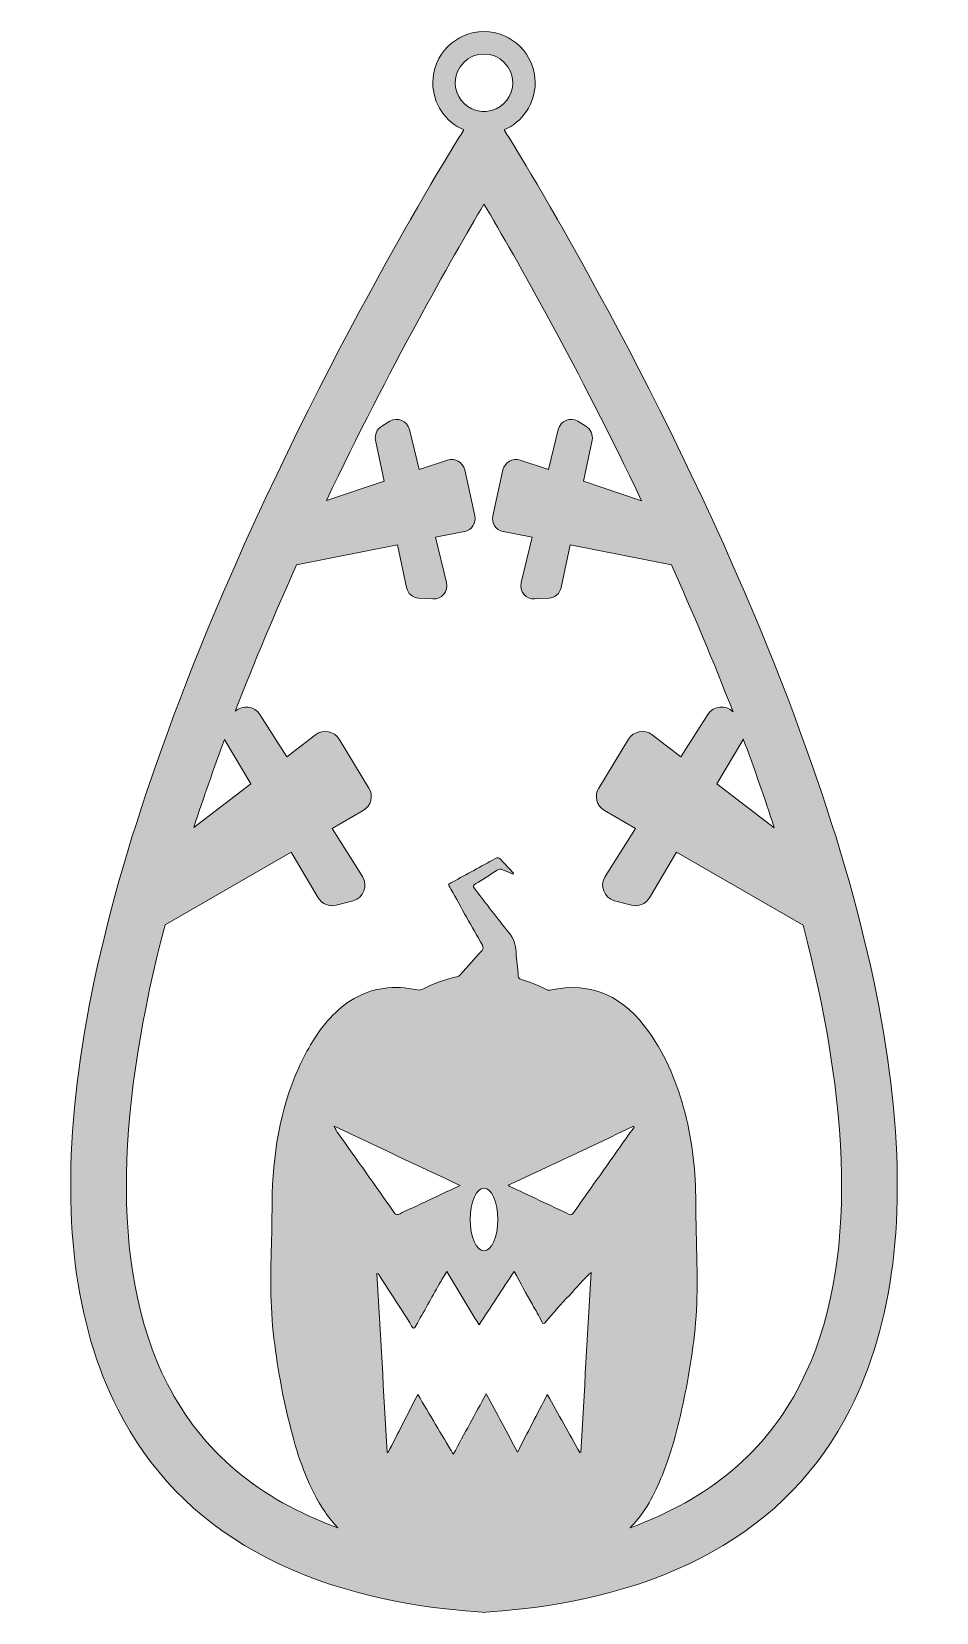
# Model space of a CAD drawing. Extents: x 719 to 2282, y -2865 to -134.
import ezdxf

# ---------------------------------------------------------------- set-up
doc = ezdxf.new("R2010")
doc.units = 0
doc.header["$MEASUREMENT"] = 0
doc.layers.add('Layer 1', color=7, linetype='Continuous')

msp = doc.modelspace()

# ---------------------------------------------------------------- hatches: boundary and pattern name
at = {"layer": 'Layer 1', "true_color": 0x6870b5}
h = msp.add_hatch(color=173, dxfattribs=at)
h.dxf.hatch_style = 2
edge = h.paths.add_edge_path()
edge.add_spline(control_points=[(1968.1, -1144.3), (1778.5, -691.7), (1543.5, -317.1), (1541.1, -313.4), (1541.1, -313.4), (1535.2, -304), (1535.2, -304), (1566.6, -290.4), (1588.8, -259.1), (1588.8, -222.6), (1588.8, -173.8), (1549.2, -134.2), (1500.4, -134.2), (1451.6, -134.2), (1412, -173.8), (1412, -222.6), (1412, -259.1), (1434.2, -290.4), (1465.6, -304), (1465.6, -304), (1459.7, -313.4), (1459.7, -313.4), (1457.4, -317.1), (1222.4, -691.7), (1032.8, -1144.3), (774.7, -1760.4), (719.2, -2221.4), (867.9, -2514.2), (975.3, -2725.6), (1187, -2843.7), (1497.1, -2865.1), (1497.1, -2865.1), (1500.4, -2865.3), (1500.4, -2865.3), (1500.4, -2865.3), (1503.8, -2865.1), (1503.8, -2865.1), (1813.8, -2843.7), (2025.6, -2725.6), (2132.9, -2514.2), (2281.7, -2221.4), (2226.2, -1760.4), (1968.1, -1144.3)], knot_values=[0, 0, 0, 0, 1, 1, 1, 2, 2, 2, 3, 3, 3, 4, 4, 4, 5, 5, 5, 6, 6, 6, 7, 7, 7, 8, 8, 8, 9, 9, 9, 10, 10, 10, 11, 11, 11, 12, 12, 12, 13, 13, 13, 14, 14, 14, 14], degree=3, periodic=1)
edge = h.paths.add_edge_path()
edge.add_spline(control_points=[(2001.8, -1509.6), (2001.8, -1509.6), (1902.4, -1434), (1902.4, -1434), (1902.4, -1434), (1947.3, -1358.1), (1947.3, -1358.1), (1947.7, -1357.5), (1947.9, -1356.8), (1948.2, -1356.2), (1967.1, -1406.9), (1985.1, -1458.2), (2001.8, -1509.6)], knot_values=[0, 0, 0, 0, 1, 1, 1, 2, 2, 2, 3, 3, 3, 4, 4, 4, 4], degree=3, periodic=1)
edge = h.paths.add_edge_path()
edge.add_spline(control_points=[(1450.8, -222.6), (1450.8, -195.2), (1473.1, -173), (1500.4, -173), (1527.8, -173), (1550.1, -195.2), (1550.1, -222.6), (1550.1, -245.3), (1534.9, -264.5), (1514, -270.3), (1509.6, -271.6), (1505.1, -272.3), (1500.4, -272.3), (1495.7, -272.3), (1491.2, -271.6), (1486.8, -270.3), (1466, -264.5), (1450.8, -245.3), (1450.8, -222.6)], knot_values=[0, 0, 0, 0, 1, 1, 1, 2, 2, 2, 3, 3, 3, 4, 4, 4, 5, 5, 5, 6, 6, 6, 6], degree=3, periodic=1)
edge = h.paths.add_edge_path()
edge.add_spline(control_points=[(1052.5, -1357), (1052.7, -1357.3), (1052.8, -1357.7), (1053, -1358.1), (1053, -1358.1), (1097.9, -1434), (1097.9, -1434), (1097.9, -1434), (999.3, -1509), (999.3, -1509), (1015.9, -1458), (1033.7, -1407.2), (1052.5, -1357)], knot_values=[0, 0, 0, 0, 1, 1, 1, 2, 2, 2, 3, 3, 3, 4, 4, 4, 4], degree=3, periodic=1)
edge = h.paths.add_edge_path()
edge.add_spline(control_points=[(1491.9, -2368.7), (1512.2, -2337.7), (1532, -2307.4), (1552.4, -2276.1), (1563.2, -2295.8), (1573.4, -2314.8), (1584.1, -2333.5), (1589.6, -2343.2), (1595.5, -2352.8), (1600.3, -2363), (1602.3, -2367.2), (1603.9, -2366.9), (1606.8, -2363.6), (1620.3, -2348.1), (1633.7, -2332.4), (1647.9, -2317.5), (1660.3, -2304.6), (1671.4, -2290.5), (1685.5, -2277.9), (1679.6, -2381.5), (1673.6, -2485.1), (1667.5, -2588.6), (1667, -2588.8), (1666.5, -2589), (1666.1, -2589.3), (1647.5, -2556.2), (1628.9, -2523), (1609.8, -2488.8), (1592.5, -2522.2), (1575.7, -2554.6), (1558.3, -2588.2), (1540.2, -2554.4), (1522.6, -2521.6), (1504.3, -2487.5), (1485.1, -2522.6), (1466.6, -2556.7), (1447.4, -2591.9), (1426.8, -2557.3), (1406.9, -2523.7), (1386.1, -2488.8), (1368.5, -2523.2), (1351.6, -2556.1), (1334.8, -2589), (1334.3, -2588.9), (1333.7, -2588.7), (1333.2, -2588.7), (1327.3, -2485.7), (1321.4, -2382.8), (1315.6, -2279.7), (1319, -2280), (1319.4, -2282.7), (1320.6, -2284.6), (1338.5, -2313.4), (1358.4, -2341), (1375.5, -2370.5), (1378.9, -2376.4), (1380.4, -2374.8), (1383, -2370), (1396.3, -2346), (1409.7, -2322), (1423.3, -2298), (1427.2, -2291), (1431.5, -2284.3), (1436.3, -2276.4), (1454.9, -2307.4), (1473.2, -2337.7), (1491.9, -2368.7)], knot_values=[0, 0, 0, 0, 1, 1, 1, 2, 2, 2, 3, 3, 3, 4, 4, 4, 5, 5, 5, 6, 6, 6, 7, 7, 7, 8, 8, 8, 9, 9, 9, 10, 10, 10, 11, 11, 11, 12, 12, 12, 13, 13, 13, 14, 14, 14, 15, 15, 15, 16, 16, 16, 17, 17, 17, 18, 18, 18, 19, 19, 19, 20, 20, 20, 21, 21, 21, 22, 22, 22, 22], degree=3, periodic=1)
edge = h.paths.add_edge_path()
edge.add_spline(control_points=[(1476.4, -2186.6), (1476.4, -2156.8), (1487.1, -2132.6), (1500.4, -2132.6), (1513.7, -2132.6), (1524.5, -2156.8), (1524.5, -2186.6), (1524.5, -2216.3), (1513.7, -2240.4), (1500.4, -2240.4), (1487.1, -2240.4), (1476.4, -2216.3), (1476.4, -2186.6)], knot_values=[0, 0, 0, 0, 1, 1, 1, 2, 2, 2, 3, 3, 3, 4, 4, 4, 4], degree=3, periodic=1)
edge = h.paths.add_edge_path()
edge.add_spline(control_points=[(1542.4, -2127.3), (1614.9, -2093.2), (1686.9, -2059.3), (1758.8, -2025.5), (1759.1, -2025.9), (1759.5, -2026.3), (1759.9, -2026.7), (1740.3, -2054.2), (1720.9, -2081.7), (1701.4, -2109.3), (1685.9, -2131.1), (1670.4, -2153), (1654.9, -2174.9), (1653, -2177.5), (1651.8, -2179.6), (1647.7, -2177.7), (1613.6, -2161.4), (1579.3, -2145.3), (1545.1, -2129.2), (1544.5, -2128.9), (1544, -2128.4), (1542.4, -2127.3)], knot_values=[0, 0, 0, 0, 1, 1, 1, 2, 2, 2, 3, 3, 3, 4, 4, 4, 5, 5, 5, 6, 6, 6, 7, 7, 7, 7], degree=3, periodic=1)
edge = h.paths.add_edge_path()
edge.add_spline(control_points=[(1384.8, -2162.7), (1375.1, -2167.3), (1365.1, -2171.4), (1355.6, -2176.4), (1350.5, -2179.2), (1348, -2178.3), (1344.8, -2173.7), (1313, -2128.4), (1281, -2083.3), (1249.1, -2038.2), (1246.4, -2034.4), (1243.7, -2030.5), (1241.8, -2025.4), (1313.7, -2059.2), (1385.5, -2093), (1459.1, -2127.6), (1433.2, -2139.9), (1409, -2151.3), (1384.8, -2162.7)], knot_values=[0, 0, 0, 0, 1, 1, 1, 2, 2, 2, 3, 3, 3, 4, 4, 4, 5, 5, 5, 6, 6, 6, 6], degree=3, periodic=1)
edge = h.paths.add_edge_path()
edge.add_spline(control_points=[(2047.1, -2470.6), (1988.1, -2586.8), (1889.5, -2669.8), (1752.7, -2719), (1755.9, -2715.8), (1759.1, -2712.5), (1762.2, -2708.9), (1785.9, -2681.3), (1800.7, -2648.5), (1813.3, -2614.8), (1830.9, -2567.8), (1841.9, -2519), (1851.1, -2469.8), (1861.6, -2413.7), (1868.6, -2357.3), (1868.6, -2300.1), (1868.5, -2252.4), (1866.4, -2204.8), (1866.2, -2157.1), (1866, -2105), (1860.9, -2053.4), (1847.7, -2002.8), (1834.5, -1952.7), (1815.6, -1905), (1785.4, -1862.5), (1743.2, -1803.1), (1688.2, -1773.9), (1614, -1790.3), (1611.7, -1790.8), (1609.8, -1790.1), (1607.9, -1789.1), (1594, -1782), (1579.6, -1776.1), (1564.6, -1771.8), (1561.5, -1770.8), (1560, -1769.4), (1559.7, -1765.9), (1558.6, -1752), (1556.7, -1738.3), (1555.9, -1724.3), (1555.1, -1711.6), (1551.8, -1700.8), (1543.2, -1690.5), (1523, -1665.9), (1504.1, -1640.3), (1484.4, -1615.2), (1480.9, -1610.8), (1481.4, -1609), (1486.1, -1606.2), (1498.7, -1598.8), (1511, -1590.9), (1523.3, -1583.1), (1526.5, -1581), (1529.1, -1580.7), (1532.5, -1582.3), (1538.4, -1585), (1544.4, -1587.2), (1550.3, -1589.6), (1550.7, -1589.2), (1551, -1588.8), (1551.4, -1588.3), (1544.3, -1580.6), (1536.9, -1573.1), (1530.1, -1565.1), (1526.7, -1561.1), (1524.2, -1560.4), (1519.4, -1563.1), (1495.2, -1576.7), (1470.7, -1589.8), (1446.4, -1603.3), (1437.1, -1608.4), (1438, -1606), (1443.3, -1615.6), (1461.2, -1648.1), (1479.4, -1680.4), (1497.6, -1712.8), (1499.4, -1716.1), (1500, -1718.4), (1497.1, -1721.5), (1484.5, -1735.3), (1472.1, -1749.4), (1459.8, -1763.4), (1458, -1765.5), (1456, -1766.9), (1453.3, -1767.4), (1432.6, -1771.5), (1413.3, -1779.1), (1394.6, -1788.3), (1391.6, -1789.8), (1388.8, -1790.5), (1385.1, -1789.7), (1365.8, -1785.6), (1346.2, -1784.4), (1326.6, -1787.2), (1289.3, -1792.5), (1259.8, -1811.5), (1234.7, -1838.5), (1211.3, -1863.8), (1194.5, -1893.2), (1180.6, -1924.4), (1147.4, -1997.9), (1135.5, -2075.7), (1134.5, -2155.7), (1134.2, -2177), (1134.3, -2198.4), (1133.7, -2219.6), (1132, -2277.1), (1130.5, -2334.6), (1137.6, -2391.9), (1144.6, -2448.2), (1154.8, -2503.9), (1169.6, -2558.7), (1182.2, -2605.3), (1198.1, -2650.7), (1225.3, -2691.1), (1232.3, -2701.5), (1239.9, -2710.8), (1248, -2719), (1111.3, -2669.8), (1012.8, -2586.8), (953.8, -2470.7), (849.1, -2264.6), (871.2, -1975.5), (949.7, -1677.4), (949.7, -1677.4), (1167.5, -1551.7), (1167.5, -1551.7), (1167.5, -1551.7), (1214.2, -1630.7), (1214.2, -1630.7), (1220.5, -1641.5), (1233.3, -1646.7), (1245.4, -1643.4), (1245.4, -1643.4), (1274.3, -1635.7), (1274.3, -1635.7), (1292.5, -1630.8), (1300.7, -1609.7), (1290.7, -1593.8), (1290.7, -1593.8), (1238.2, -1510.9), (1238.2, -1510.9), (1238.2, -1510.9), (1291.8, -1480), (1291.8, -1480), (1305.4, -1472.1), (1309.9, -1454.7), (1301.8, -1441.3), (1301.8, -1441.3), (1250.5, -1356.7), (1250.5, -1356.7), (1241.9, -1342.6), (1222.9, -1339), (1209.7, -1349), (1209.7, -1349), (1159.7, -1387), (1159.7, -1387), (1159.7, -1387), (1113.3, -1313.9), (1113.3, -1313.9), (1103.8, -1298.9), (1083.4, -1296.8), (1070.8, -1308.5), (1104.4, -1221.7), (1140.3, -1136.7), (1176.8, -1055.6), (1176.8, -1055.6), (1351.1, -1021), (1351.1, -1021), (1351.1, -1021), (1366.6, -1094.7), (1366.6, -1094.7), (1368.7, -1104.7), (1377.3, -1112.2), (1387.5, -1112.8), (1387.5, -1112.8), (1412, -1114.4), (1412, -1114.4), (1427.5, -1115.5), (1439.4, -1101.2), (1435.8, -1086.2), (1435.8, -1086.2), (1416.8, -1007.9), (1416.8, -1007.9), (1416.8, -1007.9), (1466.7, -998), (1466.7, -998), (1479.3, -995.5), (1487.4, -983.1), (1484.7, -970.5), (1484.7, -970.5), (1467.1, -891.2), (1467.1, -891.2), (1464.1, -878), (1450.3, -870.1), (1437.4, -874.5), (1437.4, -874.5), (1388.5, -890.8), (1388.5, -890.8), (1388.5, -890.8), (1371.7, -821.7), (1371.7, -821.7), (1368.1, -806.6), (1350.9, -799.4), (1337.6, -807.5), (1337.6, -807.5), (1323.8, -815.8), (1323.8, -815.8), (1315.4, -820.9), (1311.2, -830.6), (1313.2, -840.2), (1313.2, -840.2), (1328.1, -911.1), (1328.1, -911.1), (1328.1, -911.1), (1228.3, -944.5), (1228.3, -944.5), (1337.4, -715), (1444.2, -527.2), (1500.4, -432.1), (1556.7, -527.3), (1663.5, -715.1), (1772.7, -944.7), (1772.7, -944.7), (1672.2, -911.1), (1672.2, -911.1), (1672.2, -911.1), (1687.1, -840.2), (1687.1, -840.2), (1689.1, -830.6), (1684.9, -820.9), (1676.5, -815.8), (1676.5, -815.8), (1662.7, -807.5), (1662.7, -807.5), (1649.4, -799.4), (1632.2, -806.6), (1628.6, -821.7), (1628.6, -821.7), (1611.8, -890.8), (1611.8, -890.8), (1611.8, -890.8), (1562.9, -874.5), (1562.9, -874.5), (1550, -870.1), (1536.2, -878), (1533.2, -891.2), (1533.2, -891.2), (1515.6, -970.5), (1515.6, -970.5), (1512.9, -983.1), (1520.9, -995.5), (1533.6, -998), (1533.6, -998), (1583.5, -1007.9), (1583.5, -1007.9), (1583.5, -1007.9), (1564.5, -1086.2), (1564.5, -1086.2), (1560.9, -1101.2), (1572.8, -1115.5), (1588.3, -1114.4), (1588.3, -1114.4), (1612.8, -1112.8), (1612.8, -1112.8), (1623, -1112.2), (1631.6, -1104.7), (1633.7, -1094.7), (1633.7, -1094.7), (1649.2, -1021), (1649.2, -1021), (1649.2, -1021), (1824.2, -1055.7), (1824.2, -1055.7), (1860.8, -1137.1), (1896.9, -1222.4), (1930.5, -1309.5), (1918.1, -1296.7), (1896.8, -1298.5), (1887, -1313.9), (1887, -1313.9), (1840.6, -1387), (1840.6, -1387), (1840.6, -1387), (1790.6, -1349), (1790.6, -1349), (1777.4, -1339), (1758.4, -1342.6), (1749.8, -1356.7), (1749.8, -1356.7), (1698.5, -1441.3), (1698.5, -1441.3), (1690.4, -1454.7), (1694.9, -1472.1), (1708.5, -1480), (1708.5, -1480), (1762.1, -1510.9), (1762.1, -1510.9), (1762.1, -1510.9), (1709.6, -1593.8), (1709.6, -1593.8), (1699.6, -1609.7), (1707.8, -1630.8), (1726, -1635.7), (1726, -1635.7), (1754.9, -1643.4), (1754.9, -1643.4), (1767, -1646.7), (1779.8, -1641.5), (1786.1, -1630.7), (1786.1, -1630.7), (1832.8, -1551.7), (1832.8, -1551.7), (1832.8, -1551.7), (2051.4, -1677.9), (2051.4, -1677.9), (2129.8, -1975.7), (2151.7, -2264.6), (2047.1, -2470.6)], knot_values=[0, 0, 0, 0, 1, 1, 1, 2, 2, 2, 3, 3, 3, 4, 4, 4, 5, 5, 5, 6, 6, 6, 7, 7, 7, 8, 8, 8, 9, 9, 9, 10, 10, 10, 11, 11, 11, 12, 12, 12, 13, 13, 13, 14, 14, 14, 15, 15, 15, 16, 16, 16, 17, 17, 17, 18, 18, 18, 19, 19, 19, 20, 20, 20, 21, 21, 21, 22, 22, 22, 23, 23, 23, 24, 24, 24, 25, 25, 25, 26, 26, 26, 27, 27, 27, 28, 28, 28, 29, 29, 29, 30, 30, 30, 31, 31, 31, 32, 32, 32, 33, 33, 33, 34, 34, 34, 35, 35, 35, 36, 36, 36, 37, 37, 37, 38, 38, 38, 39, 39, 39, 40, 40, 40, 41, 41, 41, 42, 42, 42, 43, 43, 43, 44, 44, 44, 45, 45, 45, 46, 46, 46, 47, 47, 47, 48, 48, 48, 49, 49, 49, 50, 50, 50, 51, 51, 51, 52, 52, 52, 53, 53, 53, 54, 54, 54, 55, 55, 55, 56, 56, 56, 57, 57, 57, 58, 58, 58, 59, 59, 59, 60, 60, 60, 61, 61, 61, 62, 62, 62, 63, 63, 63, 64, 64, 64, 65, 65, 65, 66, 66, 66, 67, 67, 67, 68, 68, 68, 69, 69, 69, 70, 70, 70, 71, 71, 71, 72, 72, 72, 73, 73, 73, 74, 74, 74, 75, 75, 75, 76, 76, 76, 77, 77, 77, 78, 78, 78, 79, 79, 79, 80, 80, 80, 81, 81, 81, 82, 82, 82, 83, 83, 83, 84, 84, 84, 85, 85, 85, 86, 86, 86, 87, 87, 87, 88, 88, 88, 89, 89, 89, 90, 90, 90, 91, 91, 91, 92, 92, 92, 93, 93, 93, 94, 94, 94, 95, 95, 95, 96, 96, 96, 97, 97, 97, 98, 98, 98, 99, 99, 99, 100, 100, 100, 101, 101, 101, 102, 102, 102, 103, 103, 103, 104, 104, 104, 105, 105, 105, 106, 106, 106, 106], degree=3, periodic=1)

# ---------------------------------------------------------------- linework, layer by layer
at = {"layer": 'Layer 1', "lineweight": 0}
for points, knots in [([(1968.1, -1144.3), (1778.5, -691.7), (1543.5, -317.1), (1541.1, -313.4), (1541.1, -313.4), (1535.2, -304), (1535.2, -304), (1566.6, -290.4), (1588.8, -259.1), (1588.8, -222.6), (1588.8, -173.8), (1549.2, -134.2), (1500.4, -134.2), (1451.6, -134.2), (1412, -173.8), (1412, -222.6), (1412, -259.1), (1434.2, -290.4), (1465.6, -304), (1465.6, -304), (1459.7, -313.4), (1459.7, -313.4), (1457.4, -317.1), (1222.4, -691.7), (1032.8, -1144.3), (774.7, -1760.4), (719.2, -2221.4), (867.9, -2514.2), (975.3, -2725.6), (1187, -2843.7), (1497.1, -2865.1), (1497.1, -2865.1), (1500.4, -2865.3), (1500.4, -2865.3), (1500.4, -2865.3), (1503.8, -2865.1), (1503.8, -2865.1), (1813.8, -2843.7), (2025.6, -2725.6), (2132.9, -2514.2), (2281.7, -2221.4), (2226.2, -1760.4), (1968.1, -1144.3)], [0, 0, 0, 0, 1, 1, 1, 2, 2, 2, 3, 3, 3, 4, 4, 4, 5, 5, 5, 6, 6, 6, 7, 7, 7, 8, 8, 8, 9, 9, 9, 10, 10, 10, 11, 11, 11, 12, 12, 12, 13, 13, 13, 14, 14, 14, 14]), ([(1450.8, -222.6), (1450.8, -195.2), (1473.1, -173), (1500.4, -173), (1527.8, -173), (1550.1, -195.2), (1550.1, -222.6), (1550.1, -245.3), (1534.9, -264.5), (1514, -270.3), (1509.6, -271.6), (1505.1, -272.3), (1500.4, -272.3), (1495.7, -272.3), (1491.2, -271.6), (1486.8, -270.3), (1466, -264.5), (1450.8, -245.3), (1450.8, -222.6)], [0, 0, 0, 0, 1, 1, 1, 2, 2, 2, 3, 3, 3, 4, 4, 4, 5, 5, 5, 6, 6, 6, 6]), ([(2047.1, -2470.6), (1988.1, -2586.8), (1889.5, -2669.8), (1752.7, -2719), (1755.9, -2715.8), (1759.1, -2712.5), (1762.2, -2708.9), (1785.9, -2681.3), (1800.7, -2648.5), (1813.3, -2614.8), (1830.9, -2567.8), (1841.9, -2519), (1851.1, -2469.8), (1861.6, -2413.7), (1868.6, -2357.3), (1868.6, -2300.1), (1868.5, -2252.4), (1866.4, -2204.8), (1866.2, -2157.1), (1866, -2105), (1860.9, -2053.4), (1847.7, -2002.8), (1834.5, -1952.7), (1815.6, -1905), (1785.4, -1862.5), (1743.2, -1803.1), (1688.2, -1773.9), (1614, -1790.3), (1611.7, -1790.8), (1609.8, -1790.1), (1607.9, -1789.1), (1594, -1782), (1579.6, -1776.1), (1564.6, -1771.8), (1561.5, -1770.8), (1560, -1769.4), (1559.7, -1765.9), (1558.6, -1752), (1556.7, -1738.3), (1555.9, -1724.3), (1555.1, -1711.6), (1551.8, -1700.8), (1543.2, -1690.5), (1523, -1665.9), (1504.1, -1640.3), (1484.4, -1615.2), (1480.9, -1610.8), (1481.4, -1609), (1486.1, -1606.2), (1498.7, -1598.8), (1511, -1590.9), (1523.3, -1583.1), (1526.5, -1581), (1529.1, -1580.7), (1532.5, -1582.3), (1538.4, -1585), (1544.4, -1587.2), (1550.3, -1589.6), (1550.7, -1589.2), (1551, -1588.8), (1551.4, -1588.3), (1544.3, -1580.6), (1536.9, -1573.1), (1530.1, -1565.1), (1526.7, -1561.1), (1524.2, -1560.4), (1519.4, -1563.1), (1495.2, -1576.7), (1470.7, -1589.8), (1446.4, -1603.3), (1437.1, -1608.4), (1438, -1606), (1443.3, -1615.6), (1461.2, -1648.1), (1479.4, -1680.4), (1497.6, -1712.8), (1499.4, -1716.1), (1500, -1718.4), (1497.1, -1721.5), (1484.5, -1735.3), (1472.1, -1749.4), (1459.8, -1763.4), (1458, -1765.5), (1456, -1766.9), (1453.3, -1767.4), (1432.6, -1771.5), (1413.3, -1779.1), (1394.6, -1788.3), (1391.6, -1789.8), (1388.8, -1790.5), (1385.1, -1789.7), (1365.8, -1785.6), (1346.2, -1784.4), (1326.6, -1787.2), (1289.3, -1792.5), (1259.8, -1811.5), (1234.7, -1838.5), (1211.3, -1863.8), (1194.5, -1893.2), (1180.6, -1924.4), (1147.4, -1997.9), (1135.5, -2075.7), (1134.5, -2155.7), (1134.2, -2177), (1134.3, -2198.4), (1133.7, -2219.6), (1132, -2277.1), (1130.5, -2334.6), (1137.6, -2391.9), (1144.6, -2448.2), (1154.8, -2503.9), (1169.6, -2558.7), (1182.2, -2605.3), (1198.1, -2650.7), (1225.3, -2691.1), (1232.3, -2701.5), (1239.9, -2710.8), (1248, -2719), (1111.3, -2669.8), (1012.8, -2586.8), (953.8, -2470.7), (849.1, -2264.6), (871.2, -1975.5), (949.7, -1677.4), (949.7, -1677.4), (1167.5, -1551.7), (1167.5, -1551.7), (1167.5, -1551.7), (1214.2, -1630.7), (1214.2, -1630.7), (1220.5, -1641.5), (1233.3, -1646.7), (1245.4, -1643.4), (1245.4, -1643.4), (1274.3, -1635.7), (1274.3, -1635.7), (1292.5, -1630.8), (1300.7, -1609.7), (1290.7, -1593.8), (1290.7, -1593.8), (1238.2, -1510.9), (1238.2, -1510.9), (1238.2, -1510.9), (1291.8, -1480), (1291.8, -1480), (1305.4, -1472.1), (1309.9, -1454.7), (1301.8, -1441.3), (1301.8, -1441.3), (1250.5, -1356.7), (1250.5, -1356.7), (1241.9, -1342.6), (1222.9, -1339), (1209.7, -1349), (1209.7, -1349), (1159.7, -1387), (1159.7, -1387), (1159.7, -1387), (1113.3, -1313.9), (1113.3, -1313.9), (1103.8, -1298.9), (1083.4, -1296.8), (1070.8, -1308.5), (1104.4, -1221.7), (1140.3, -1136.7), (1176.8, -1055.6), (1176.8, -1055.6), (1351.1, -1021), (1351.1, -1021), (1351.1, -1021), (1366.6, -1094.7), (1366.6, -1094.7), (1368.7, -1104.7), (1377.3, -1112.2), (1387.5, -1112.8), (1387.5, -1112.8), (1412, -1114.4), (1412, -1114.4), (1427.5, -1115.5), (1439.4, -1101.2), (1435.8, -1086.2), (1435.8, -1086.2), (1416.8, -1007.9), (1416.8, -1007.9), (1416.8, -1007.9), (1466.7, -998), (1466.7, -998), (1479.3, -995.5), (1487.4, -983.1), (1484.7, -970.5), (1484.7, -970.5), (1467.1, -891.2), (1467.1, -891.2), (1464.1, -878), (1450.3, -870.1), (1437.4, -874.5), (1437.4, -874.5), (1388.5, -890.8), (1388.5, -890.8), (1388.5, -890.8), (1371.7, -821.7), (1371.7, -821.7), (1368.1, -806.6), (1350.9, -799.4), (1337.6, -807.5), (1337.6, -807.5), (1323.8, -815.8), (1323.8, -815.8), (1315.4, -820.9), (1311.2, -830.6), (1313.2, -840.2), (1313.2, -840.2), (1328.1, -911.1), (1328.1, -911.1), (1328.1, -911.1), (1228.3, -944.5), (1228.3, -944.5), (1337.4, -715), (1444.2, -527.2), (1500.4, -432.1), (1556.7, -527.3), (1663.5, -715.1), (1772.7, -944.7), (1772.7, -944.7), (1672.2, -911.1), (1672.2, -911.1), (1672.2, -911.1), (1687.1, -840.2), (1687.1, -840.2), (1689.1, -830.6), (1684.9, -820.9), (1676.5, -815.8), (1676.5, -815.8), (1662.7, -807.5), (1662.7, -807.5), (1649.4, -799.4), (1632.2, -806.6), (1628.6, -821.7), (1628.6, -821.7), (1611.8, -890.8), (1611.8, -890.8), (1611.8, -890.8), (1562.9, -874.5), (1562.9, -874.5), (1550, -870.1), (1536.2, -878), (1533.2, -891.2), (1533.2, -891.2), (1515.6, -970.5), (1515.6, -970.5), (1512.9, -983.1), (1520.9, -995.5), (1533.6, -998), (1533.6, -998), (1583.5, -1007.9), (1583.5, -1007.9), (1583.5, -1007.9), (1564.5, -1086.2), (1564.5, -1086.2), (1560.9, -1101.2), (1572.8, -1115.5), (1588.3, -1114.4), (1588.3, -1114.4), (1612.8, -1112.8), (1612.8, -1112.8), (1623, -1112.2), (1631.6, -1104.7), (1633.7, -1094.7), (1633.7, -1094.7), (1649.2, -1021), (1649.2, -1021), (1649.2, -1021), (1824.2, -1055.7), (1824.2, -1055.7), (1860.8, -1137.1), (1896.9, -1222.4), (1930.5, -1309.5), (1918.1, -1296.7), (1896.8, -1298.5), (1887, -1313.9), (1887, -1313.9), (1840.6, -1387), (1840.6, -1387), (1840.6, -1387), (1790.6, -1349), (1790.6, -1349), (1777.4, -1339), (1758.4, -1342.6), (1749.8, -1356.7), (1749.8, -1356.7), (1698.5, -1441.3), (1698.5, -1441.3), (1690.4, -1454.7), (1694.9, -1472.1), (1708.5, -1480), (1708.5, -1480), (1762.1, -1510.9), (1762.1, -1510.9), (1762.1, -1510.9), (1709.6, -1593.8), (1709.6, -1593.8), (1699.6, -1609.7), (1707.8, -1630.8), (1726, -1635.7), (1726, -1635.7), (1754.9, -1643.4), (1754.9, -1643.4), (1767, -1646.7), (1779.8, -1641.5), (1786.1, -1630.7), (1786.1, -1630.7), (1832.8, -1551.7), (1832.8, -1551.7), (1832.8, -1551.7), (2051.4, -1677.9), (2051.4, -1677.9), (2129.8, -1975.7), (2151.7, -2264.6), (2047.1, -2470.6)], [0, 0, 0, 0, 1, 1, 1, 2, 2, 2, 3, 3, 3, 4, 4, 4, 5, 5, 5, 6, 6, 6, 7, 7, 7, 8, 8, 8, 9, 9, 9, 10, 10, 10, 11, 11, 11, 12, 12, 12, 13, 13, 13, 14, 14, 14, 15, 15, 15, 16, 16, 16, 17, 17, 17, 18, 18, 18, 19, 19, 19, 20, 20, 20, 21, 21, 21, 22, 22, 22, 23, 23, 23, 24, 24, 24, 25, 25, 25, 26, 26, 26, 27, 27, 27, 28, 28, 28, 29, 29, 29, 30, 30, 30, 31, 31, 31, 32, 32, 32, 33, 33, 33, 34, 34, 34, 35, 35, 35, 36, 36, 36, 37, 37, 37, 38, 38, 38, 39, 39, 39, 40, 40, 40, 41, 41, 41, 42, 42, 42, 43, 43, 43, 44, 44, 44, 45, 45, 45, 46, 46, 46, 47, 47, 47, 48, 48, 48, 49, 49, 49, 50, 50, 50, 51, 51, 51, 52, 52, 52, 53, 53, 53, 54, 54, 54, 55, 55, 55, 56, 56, 56, 57, 57, 57, 58, 58, 58, 59, 59, 59, 60, 60, 60, 61, 61, 61, 62, 62, 62, 63, 63, 63, 64, 64, 64, 65, 65, 65, 66, 66, 66, 67, 67, 67, 68, 68, 68, 69, 69, 69, 70, 70, 70, 71, 71, 71, 72, 72, 72, 73, 73, 73, 74, 74, 74, 75, 75, 75, 76, 76, 76, 77, 77, 77, 78, 78, 78, 79, 79, 79, 80, 80, 80, 81, 81, 81, 82, 82, 82, 83, 83, 83, 84, 84, 84, 85, 85, 85, 86, 86, 86, 87, 87, 87, 88, 88, 88, 89, 89, 89, 90, 90, 90, 91, 91, 91, 92, 92, 92, 93, 93, 93, 94, 94, 94, 95, 95, 95, 96, 96, 96, 97, 97, 97, 98, 98, 98, 99, 99, 99, 100, 100, 100, 101, 101, 101, 102, 102, 102, 103, 103, 103, 104, 104, 104, 105, 105, 105, 106, 106, 106, 106]), ([(1052.5, -1357), (1052.7, -1357.3), (1052.8, -1357.7), (1053, -1358.1), (1053, -1358.1), (1097.9, -1434), (1097.9, -1434), (1097.9, -1434), (999.3, -1509), (999.3, -1509), (1015.9, -1458), (1033.7, -1407.2), (1052.5, -1357)], [0, 0, 0, 0, 1, 1, 1, 2, 2, 2, 3, 3, 3, 4, 4, 4, 4]), ([(2001.8, -1509.6), (2001.8, -1509.6), (1902.4, -1434), (1902.4, -1434), (1902.4, -1434), (1947.3, -1358.1), (1947.3, -1358.1), (1947.7, -1357.5), (1947.9, -1356.8), (1948.2, -1356.2), (1967.1, -1406.9), (1985.1, -1458.2), (2001.8, -1509.6)], [0, 0, 0, 0, 1, 1, 1, 2, 2, 2, 3, 3, 3, 4, 4, 4, 4]), ([(1384.8, -2162.7), (1375.1, -2167.3), (1365.1, -2171.4), (1355.6, -2176.4), (1350.5, -2179.2), (1348, -2178.3), (1344.8, -2173.7), (1313, -2128.4), (1281, -2083.3), (1249.1, -2038.2), (1246.4, -2034.4), (1243.7, -2030.5), (1241.8, -2025.4), (1313.7, -2059.2), (1385.5, -2093), (1459.1, -2127.6), (1433.2, -2139.9), (1409, -2151.3), (1384.8, -2162.7)], [0, 0, 0, 0, 1, 1, 1, 2, 2, 2, 3, 3, 3, 4, 4, 4, 5, 5, 5, 6, 6, 6, 6]), ([(1542.4, -2127.3), (1614.9, -2093.2), (1686.9, -2059.3), (1758.8, -2025.5), (1759.1, -2025.9), (1759.5, -2026.3), (1759.9, -2026.7), (1740.3, -2054.2), (1720.9, -2081.7), (1701.4, -2109.3), (1685.9, -2131.1), (1670.4, -2153), (1654.9, -2174.9), (1653, -2177.5), (1651.8, -2179.6), (1647.7, -2177.7), (1613.6, -2161.4), (1579.3, -2145.3), (1545.1, -2129.2), (1544.5, -2128.9), (1544, -2128.4), (1542.4, -2127.3)], [0, 0, 0, 0, 1, 1, 1, 2, 2, 2, 3, 3, 3, 4, 4, 4, 5, 5, 5, 6, 6, 6, 7, 7, 7, 7]), ([(1476.4, -2186.6), (1476.4, -2156.8), (1487.1, -2132.6), (1500.4, -2132.6), (1513.7, -2132.6), (1524.5, -2156.8), (1524.5, -2186.6), (1524.5, -2216.3), (1513.7, -2240.4), (1500.4, -2240.4), (1487.1, -2240.4), (1476.4, -2216.3), (1476.4, -2186.6)], [0, 0, 0, 0, 1, 1, 1, 2, 2, 2, 3, 3, 3, 4, 4, 4, 4]), ([(1491.9, -2368.7), (1512.2, -2337.7), (1532, -2307.4), (1552.4, -2276.1), (1563.2, -2295.8), (1573.4, -2314.8), (1584.1, -2333.5), (1589.6, -2343.2), (1595.5, -2352.8), (1600.3, -2363), (1602.3, -2367.2), (1603.9, -2366.9), (1606.8, -2363.6), (1620.3, -2348.1), (1633.7, -2332.4), (1647.9, -2317.5), (1660.3, -2304.6), (1671.4, -2290.5), (1685.5, -2277.9), (1679.6, -2381.5), (1673.6, -2485.1), (1667.5, -2588.6), (1667, -2588.8), (1666.5, -2589), (1666.1, -2589.3), (1647.5, -2556.2), (1628.9, -2523), (1609.8, -2488.8), (1592.5, -2522.2), (1575.7, -2554.6), (1558.3, -2588.2), (1540.2, -2554.4), (1522.6, -2521.6), (1504.3, -2487.5), (1485.1, -2522.6), (1466.6, -2556.7), (1447.4, -2591.9), (1426.8, -2557.3), (1406.9, -2523.7), (1386.1, -2488.8), (1368.5, -2523.2), (1351.6, -2556.1), (1334.8, -2589), (1334.3, -2588.9), (1333.7, -2588.7), (1333.2, -2588.7), (1327.3, -2485.7), (1321.4, -2382.8), (1315.6, -2279.7), (1319, -2280), (1319.4, -2282.7), (1320.6, -2284.6), (1338.5, -2313.4), (1358.4, -2341), (1375.5, -2370.5), (1378.9, -2376.4), (1380.4, -2374.8), (1383, -2370), (1396.3, -2346), (1409.7, -2322), (1423.3, -2298), (1427.2, -2291), (1431.5, -2284.3), (1436.3, -2276.4), (1454.9, -2307.4), (1473.2, -2337.7), (1491.9, -2368.7)], [0, 0, 0, 0, 1, 1, 1, 2, 2, 2, 3, 3, 3, 4, 4, 4, 5, 5, 5, 6, 6, 6, 7, 7, 7, 8, 8, 8, 9, 9, 9, 10, 10, 10, 11, 11, 11, 12, 12, 12, 13, 13, 13, 14, 14, 14, 15, 15, 15, 16, 16, 16, 17, 17, 17, 18, 18, 18, 19, 19, 19, 20, 20, 20, 21, 21, 21, 22, 22, 22, 22])]:
    msp.add_open_spline(points, degree=3, knots=knots, dxfattribs=at)

doc.saveas('drawing.dxf')
